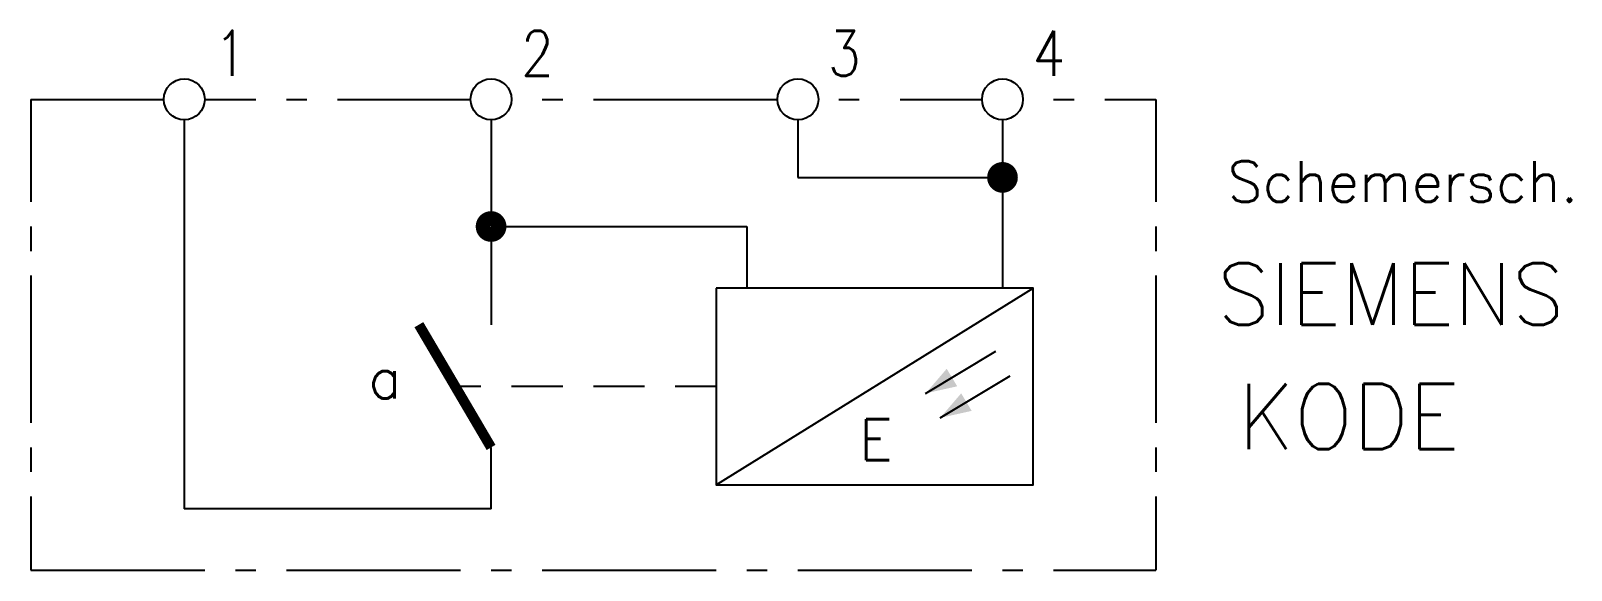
# Model space of a CAD drawing. Extents: x 72.5 to 147.8, y 84 to 110.4.
import ezdxf
from ezdxf.enums import TextEntityAlignment as Align

# ---------------------------------------------------------------- set-up
doc = ezdxf.new("R2010")
doc.units = 0
doc.linetypes.add('DASHED', pattern=[0])
for name, color, linetype in [('1', 8, 'CONTINUOUS'), ('10', 8, 'DASHED'), ('12', 30, 'DASHED'), ('2', 62, 'CONTINUOUS'), ('LIJN035', 30, 'CONTINUOUS')]:
    doc.layers.add(name, color=color, linetype=linetype)
doc.styles.get("Standard").update_dxf_attribs({"font": 'txt.shx'})

# ---------------------------------------------------------------- blocks, each defined once
blk = doc.blocks.new('KLEM')
at = {"layer": '1', "color": 0}
blk.add_circle((0, 0), 1, dxfattribs=at)
at = {"layer": '10', "color": 0, "width": 0.85}
blk.add_attdef(':NR', (1.466, 1.151), '', height=2.2, dxfattribs=at)
at = {"layer": '12', "color": 0, "width": 0.85}
blk.add_attdef('+&X.', text='', height=2.2, dxfattribs=at).set_placement((-2.037, 1.151), align=Align.RIGHT)
blk = doc.blocks.new('DOP')
at = {"layer": '1', "color": 0, "const_width": 0.7}
blk.add_lwpolyline([(-0.4, 0, 1), (0.4, 0, 1)], format="xyb", close=True, dxfattribs=at)

msp = doc.modelspace()

# ---------------------------------------------------------------- linework, layer by layer
at = {"layer": '1', "color": 0}
for p, q in [((72.5, 107.015), (79, 107.015)), ((72.5, 107.015), (72.5, 102)), ((81, 107.015), (83.5, 107.015)), ((85, 107.015), (86, 107.015)), ((87.5, 107.015), (94, 107.015)), ((97.5, 107.015), (98.5, 107.015)), ((100, 107.015), (109, 107.015)), ((112, 107.015), (113, 107.015)), ((115, 107.015), (119, 107.015)), ((121, 107.015), (121, 107.015)), ((122.5, 107.015), (123.5, 107.015)), ((125, 107.015), (127.5, 107.015)), ((127.5, 107.015), (127.5, 102)), ((80, 106.015), (80, 87)), ((95, 106.015), (95, 96)), ((110, 106.015), (110, 103.2)), ((120, 106.015), (120, 97.78)), ((110, 103.2), (120, 103.2)), ((72.5, 100.8), (72.5, 99.6)), ((95, 100.8), (107.5, 100.8)), ((107.5, 100.8), (107.5, 97.78)), ((127.5, 100.8), (127.5, 99.6)), ((72.5, 98.4), (72.5, 91.2)), ((127.5, 98.4), (127.5, 91.2)), ((106, 88.18), (121.5, 97.78)), ((116.244, 92.645), (119.674, 94.703)), ((116.951, 91.445), (120.381, 93.503)), ((93.284, 93), (94.5, 93)), ((96, 93), (98.5, 93)), ((100, 93), (102.5, 93)), ((104, 93), (106, 93)), ((72.5, 90), (72.5, 88.8)), ((95, 87), (95, 90)), ((127.5, 90), (127.5, 88.8)), ((72.5, 87.6), (72.5, 84)), ((127.5, 87.6), (127.5, 84)), ((95, 87), (80, 87)), ((72.5, 84), (81, 84)), ((82.5, 84), (83.5, 84)), ((85, 84), (93.5, 84)), ((95, 84), (96, 84)), ((97.5, 84), (106, 84)), ((107.5, 84), (108.5, 84)), ((110, 84), (118.5, 84)), ((120, 84), (121, 84)), ((122.5, 84), (127.5, 84))]:
    msp.add_line(p, q, dxfattribs=at)
at = {"layer": '1', "color": 0, "const_width": 0.5}
msp.add_lwpolyline([(95, 90), (91.471, 96)], dxfattribs=at)
at = {"layer": '1', "color": 0}
for points in [[(117.788, 92.988), (116.244, 92.645), (117.788, 92.988), (117.273, 93.845)], [(118.494, 91.788), (116.951, 91.445), (118.494, 91.788), (117.98, 92.645)]]:
    msp.add_solid(points, dxfattribs=at)
at = {"layer": 'LIJN035', "color": 0}
msp.add_lwpolyline([(106, 97.78), (106, 88.18), (121.5, 88.18), (121.5, 97.78)], close=True, dxfattribs=at)

# ---------------------------------------------------------------- block references
at = {"layer": '1', "color": 0}
for p, values in [((80, 107.015), {':NR': '1'}), ((95, 107.015), {':NR': '2'}), ((110, 107.015), {':NR': '3'}), ((120, 107.015), {':NR': '4'})]:
    msp.add_blockref('KLEM', p, dxfattribs=at).add_auto_attribs(values)
for p in [(120, 103.2), (95, 100.8)]:
    msp.add_blockref('DOP', p, dxfattribs=at)

# ---------------------------------------------------------------- texts
for s, p in [('Schemersch.', (131, 102)), ('a', (89, 92.4)), ('E', (113, 89.38))]:
    msp.add_text(s, height=2, dxfattribs=at).set_placement(p)
at = {"layer": '12', "color": 0, "width": 0.95}
msp.add_attdef('KODE', (131.52, 89.91), '-Q', height=3.2, dxfattribs=at)
at = {"layer": '2', "color": 0}
msp.add_text('SIEMENS', height=3, dxfattribs=at).set_placement((130.5, 96))

doc.saveas('drawing.dxf')
